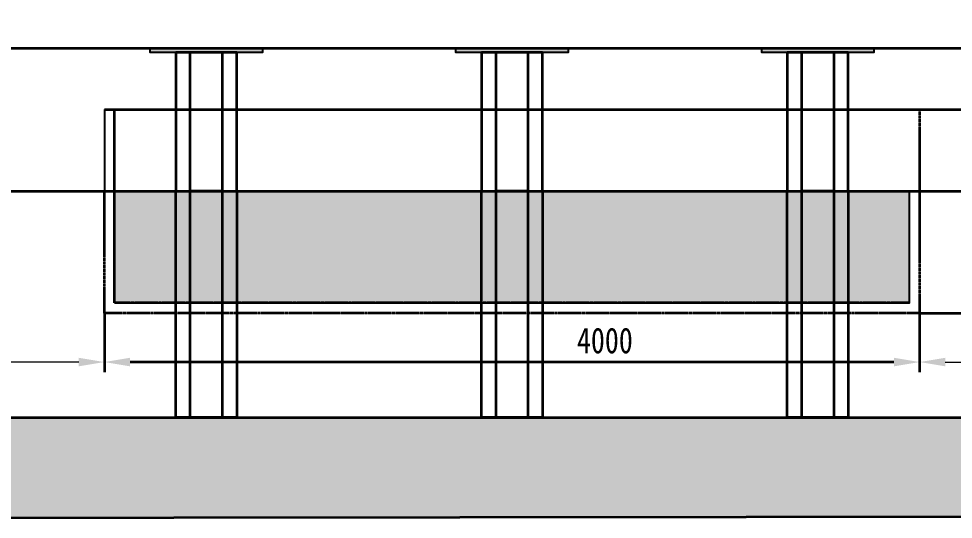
# Model space of a CAD drawing. Header units: millimetres. Extents: x 32496 to 166256, y 3504 to 23939.
# Drawn here: x 68315 to 72900, y 9570 to 12027 of the extents above; entities that cross this region are included whole.
import ezdxf

# ---------------------------------------------------------------- set-up
doc = ezdxf.new("R2010")
doc.units = ezdxf.units.MM
doc.header["$PDSIZE"] = -5
doc.linetypes.add('AM_ISO02W050', pattern=[7.5, 6, -1.5])
doc.layers.get('0').update_dxf_attribs({"lineweight": 35})
doc.layers.get('Defpoints').update_dxf_attribs({"lineweight": 18})
doc.layers.add('THICK', color=7, linetype='Continuous', lineweight=0)
doc.styles.add('TH_GBDIM', font='仿宋_GB2312.ttf', dxfattribs={"width": 0.8})
doc.dimstyles.new('1TH_GBDIM', dxfattribs={"dimscale": 42, "dimtxt": 3, "dimasz": 3, "dimexe": 1.2, "dimexo": 0, "dimgap": 1, "dimtad": 1, "dimdec": 1, "dimlfac": -1.5, "dimdsep": 46, "dimtxsty": 'TH_GBDIM', "dimcen": 2.5, "dimclrd": 130, "dimclre": 130, "dimclrt": 3, "dimadec": 0, "dimazin": 2, "dimtfac": 0.714286, "dimtdec": 1, "dimtmove": 0, "dimatfit": 3, "dimfxl": 1, "dimtolj": 1, "dimtzin": 0, "dimlwd": -1, "dimlwe": -1, "dimarcsym": 0})

# ---------------------------------------------------------------- blocks, each defined once
blk = doc.blocks.new('*D5147')
at = {"color": 130}
for p, q in [((72735, 11581.1), (73215.6, 11581.1)), ((73165.2, 11455.1), (73165.2, 11307.1)), ((72735, 11181.1), (73215.6, 11181.1))]:
    blk.add_line(p, q, dxfattribs=at)
for points in [[(73186.2, 11455.1), (73144.2, 11455.1), (73165.2, 11581.1)], [(73144.2, 11307.1), (73186.2, 11307.1), (73165.2, 11181.1)]]:
    blk.add_solid(points, dxfattribs=at)
at = {"layer": 'Defpoints', "color": 0}
for p in [(72735, 11581.1), (72735, 11181.1), (73165.2, 11181.1)]:
    blk.add_point(p, dxfattribs=at)
at = {"color": 3, "insert": (73060.2, 11381.1), "char_height": 126, "attachment_point": 5, "rotation": 90, "style": 'TH_GBDIM'}
blk.add_mtext('\\A1;400', dxfattribs=at)
blk = doc.blocks.new('*D5148')
at = {"color": 130}
for p, q in [((72735, 11181.1), (73215.6, 11181.1)), ((73165.2, 11055.1), (73165.2, 10707.1)), ((72735, 10581.1), (73215.6, 10581.1))]:
    blk.add_line(p, q, dxfattribs=at)
for points in [[(73186.2, 11055.1), (73144.2, 11055.1), (73165.2, 11181.1)], [(73144.2, 10707.1), (73186.2, 10707.1), (73165.2, 10581.1)]]:
    blk.add_solid(points, dxfattribs=at)
at = {"layer": 'Defpoints', "color": 0}
for p in [(72735, 11181.1), (72735, 10581.1), (73165.2, 10581.1)]:
    blk.add_point(p, dxfattribs=at)
at = {"color": 3, "insert": (73060.2, 10881.1), "char_height": 126, "attachment_point": 5, "rotation": 90, "style": 'TH_GBDIM'}
blk.add_mtext('\\A1;600', dxfattribs=at)
blk = doc.blocks.new('*D5162')
at = {"color": 130}
for p, q in [((68735, 10581.1), (68735, 10291.1)), ((72735, 10581.1), (72735, 10291.1)), ((72609, 10341.5), (68861, 10341.5))]:
    blk.add_line(p, q, dxfattribs=at)
for points in [[(68861, 10362.5), (68861, 10320.5), (68735, 10341.5)], [(72609, 10320.5), (72609, 10362.5), (72735, 10341.5)]]:
    blk.add_solid(points, dxfattribs=at)
at = {"layer": 'Defpoints', "color": 0}
for p in [(68735, 10581.1), (72735, 10581.1), (68735, 10341.5)]:
    blk.add_point(p, dxfattribs=at)
at = {"color": 3, "insert": (71190.6, 10446.5), "char_height": 126, "attachment_point": 5, "style": 'TH_GBDIM'}
blk.add_mtext('\\A1;4000', dxfattribs=at)
blk = doc.blocks.new('*D5176')
at = {"layer": 'Defpoints', "color": 0}
for p in [(65235, 10794.3), (68735, 10707.1), (65235, 10341.5)]:
    blk.add_point(p, dxfattribs=at)
at = {"layer": 'THICK', "color": 130}
for p, q in [((65235, 10794.3), (65235, 10291.1)), ((68735, 10707.1), (68735, 10291.1)), ((68609, 10341.5), (65361, 10341.5))]:
    blk.add_line(p, q, dxfattribs=at)
for points in [[(65361, 10362.5), (65361, 10320.5), (65235, 10341.5)], [(68609, 10320.5), (68609, 10362.5), (68735, 10341.5)]]:
    blk.add_solid(points, dxfattribs=at)
at = {"layer": 'THICK', "color": 3, "lineweight": -3, "insert": (66985, 10446.5), "char_height": 126, "attachment_point": 5, "style": 'TH_GBDIM'}
blk.add_mtext('\\A1;3500', dxfattribs=at)
blk = doc.blocks.new('*D5178')
at = {"layer": 'Defpoints', "color": 0}
for p in [(77127, 10682.9), (72735, 10512.5), (77127, 10341.5)]:
    blk.add_point(p, dxfattribs=at)
at = {"layer": 'THICK', "color": 130, "linetype": 'Continuous'}
for p, q in [((77127, 10682.9), (77127, 10291.1)), ((72735, 10512.5), (72735, 10291.1)), ((72861, 10341.5), (77001, 10341.5))]:
    blk.add_line(p, q, dxfattribs=at)
at = {"layer": 'THICK', "color": 130}
for points in [[(72861, 10362.5), (72861, 10320.5), (72735, 10341.5)], [(77001, 10320.5), (77001, 10362.5), (77127, 10341.5)]]:
    blk.add_solid(points, dxfattribs=at)
at = {"layer": 'THICK', "color": 3, "lineweight": -3, "insert": (74334.8, 10446.5), "char_height": 126, "attachment_point": 5, "style": 'TH_GBDIM'}
blk.add_mtext('\\A1;4392', dxfattribs=at)

msp = doc.modelspace()

# ---------------------------------------------------------------- hatches: boundary and pattern name
at = {"lineweight": 25}
h = msp.add_hatch(color=1, dxfattribs=at)
h.dxf.hatch_style = 1
h.paths.add_polyline_path([(68959.985, 11881.119), (69510.021, 11881.119), (69510.021, 11861.107), (68959.985, 11861.107)])
h = msp.add_hatch(color=1, dxfattribs=at)
h.dxf.hatch_style = 1
h.paths.add_polyline_path([(70459.985, 11881.119), (71010.021, 11881.119), (71010.021, 11861.107), (70459.985, 11861.107)])
h = msp.add_hatch(color=1, dxfattribs=at)
h.dxf.hatch_style = 1
h.paths.add_polyline_path([(71959.985, 11881.119), (72510.021, 11881.119), (72510.021, 11861.107), (71959.985, 11861.107)])
h = msp.add_hatch()
h.set_pattern_fill('GRAVEL', color=5, scale=5, style=0)
h.set_pattern_definition([(228.0128, (69126.453, 10759.507), (-1016.000863, -1143.001404), [17.086, -1691.525]), (184.9697, (69115.0226, 10746.807), (1524.002465, 126.999104), [29.3203, -2902.7]), (132.5104, (69085.813, 10744.267), (1269.999076, -1397.001365), [20.674, -2046.735]), (267.2737, (69036.2826, 10712.517), (126.999449, 2539.999183), [26.7003, -2643.32]), (292.8337, (69035.0126, 10685.847), (-635.001803, 1524.000867), [26.1817, -2591.99]), (357.2737, (69045.1726, 10661.717), (-2539.999183, 126.999449), [26.7003, -2643.32]), (37.6942, (69071.8426, 10660.447), (-1651.001043, -1269.998868), [35.3097, -3495.655]), (72.2553, (69099.7826, 10682.037), (889.001778, 2794.00081), [33.336, -3300.265]), (121.4296, (69109.9426, 10713.787), (-1016.000262, 1650.998058), [26.7906, -2652.275]), (175.2364, (69095.973, 10736.647), (1396.998903, -126.998808), [30.5856, -1498.695]), (222.3974, (69065.4926, 10739.1872), (-1524.000046, -1396.9981825), [39.554, -3915.84]), (138.8141, (69162.013, 10711.247), (-888.999434, 761.998828), [13.5002, -1336.53]), (171.4692, (69151.8526, 10720.137), (1650.99748, -254.00064), [25.684, -2542.73]), (225, (69126.45, 10723.95), (-3e-14, -127), [17.9605, -161.6445]), (203.1986, (69117.563, 10739.187), (635.00214, 254.00111), [9.672, -957.53]), (291.8014, (69108.673, 10735.377), (-127.00009, 381.00025), [13.6783, -670.24]), (30.9638, (69113.753, 10722.677), (380.9996, 254.0002), [22.216, -718.315]), (161.5651, (69132.803, 10734.107), (254.0001, -126.9998), [16.0644, -385.545]), (16.3895, (69035.0126, 10735.377), (1270.000701, 380.999207), [22.5044, -2227.94]), (70.3462, (69056.603, 10741.727), (-507.998584, -1396.998024), [18.88, -1869.11]), (293.1986, (69132.803, 10759.507), (-254.00111, 635.00214), [19.344, -947.86]), (343.6105, (69140.4226, 10741.727), (-1270.0007, 380.999207), [22.5044, -2227.94]), (339.444, (69035.013, 10656.637), (-635.00079, 253.99969), [21.7018, -1063.385]), (294.7751, (69055.333, 10649.017), (-634.99852, 1396.999351), [18.1836, -1800.18]), (66.8014, (69134.073, 10632.507), (254.00111, 635.00214), [19.344, -947.86]), (17.354, (69141.693, 10650.287), (-1651.000089, -507.999234), [21.2891, -2107.62]), (69.444, (69071.843, 10632.507), (-253.99969, -635.00079), [10.851, -1074.24]), (101.3099, (69126.453, 10632.507), (-126.99937, 507.99837), [6.4757, -641.1]), (165.9638, (69125.183, 10638.857), (381.00027, -126.99978), [26.1817, -497.4525]), (186.009, (69099.7826, 10645.207), (1269.998127, 126.999703), [24.2633, -2402.07]), (303.6901, (69113.753, 10711.247), (-127.00004, 253.99975), [18.3162, -439.589]), (353.1572, (69123.9126, 10696.007), (2159.000893, -254.0011376), [31.9778, -3165.8]), (60.9454, (69155.663, 10692.197), (-507.99882, -888.99788), [13.0754, -1294.47]), (90, (69162.01, 10703.63), (-127, 127), [7.62, -119.38]), (120.2564, (69097.243, 10649.017), (507.998923, -888.999552), [17.6434, -1746.695]), (48.0128, (69088.353, 10664.257), (1016.000863, 1143.001404), [34.172, -1674.44]), (0, (69111.21, 10689.66), (127, 127), [33.02, -93.98]), (325.3048, (69144.233, 10689.657), (-1269.9978, 889.000085), [20.0805, -1987.965]), (254.0546, (69160.743, 10678.227), (-127.00032, -508.00121), [18.4914, -906.085]), (207.646, (69155.6626, 10660.447), (-2412.9991525, -1270.000799), [30.1073, -2980.625]), (175.4261, (69128.9926, 10646.477), (-1651.00038, 126.9993856), [31.8514, -3153.29]), (175.4261, (69128.9926, 10646.477), (-1651.00038, 126.9993856), [31.8514, -3153.29])])
h.paths.add_polyline_path([(68785.013, 10632.507), (72685.013, 10632.507), (72685.013, 11181.107), (68785.013, 11181.107)])
h = msp.add_hatch()
h.set_pattern_fill('CONCRE', color=256, scale=10)
h.set_pattern_definition([(0, (-21392.38, 39563.9), (254, 254), [31.75, -222.25]), (90, (-21392.38, 39563.9), (-254, 254), [31.75, -222.25]), (135, (-21360.63, 39563.9), (-254, 0), [44.9013, -314.309]), (0, (-21360.63, 39706.77), (254, 254), [31.75, -222.25]), (45, (-21344.75, 39690.9), (0, 254), [22.4506, -336.7596]), (135, (-21344.75, 39690.9), (-254, 0), [22.4506, -336.7596]), (0, (-21265.38, 39770.27), (254, 254), [44.9013, -209.0987]), (45, (-21265.38, 39770.27), (0, 254), [31.75, -327.46025]), (135, (-21220.48, 39770.27), (-254, 0), [31.75, -327.46025]), (90, (-21217.75, 39627.4), (-254, 254), [31.75, -222.25]), (45, (-21217.75, 39627.4), (0, 254), [22.4506, -336.7596]), (135, (-21201.88, 39643.27), (-254, 0), [22.4506, -336.7596]), (0, (-21360.63, 39627.4), (254, 254), [15.875, -212.725]), (0, (-21170.13, 39690.9), (254, 254), [15.875, -212.725]), (90, (-21249.5, 39722.64), (-254, 254), [15.875, -212.725]), (135, (-21217.75, 39579.77), (-254, 0), [22.4506, -336.7596]), (135, (-21328.88, 39754.4), (-254, 0), [22.4506, -336.7596]), (45, (-21273.31, 39647.24), (0, 254), [22.4506, -336.7596]), (90, (-21305.06, 39595.64), (-254, 254), [3.96875, -250.03125]), (90, (-21293.16, 39702.8), (-254, 254), [3.96875, -250.03125]), (90, (-21174.1, 39746.46), (-254, 254), [3.96875, -250.03125]), (90, (-21170.13, 39611.52), (-254, 254), [3.96875, -250.03125])])
h.paths.add_polyline_path([(63461.142, 10069.617), (78900.794, 10069.629), (78900.848, 9588.86), (63461.142, 9569.592)])

# ---------------------------------------------------------------- linework, layer by layer
at = {"color": 6, "linetype": 'Continuous'}
for p, q in [((68735.013, 11581.107), (72735.013, 11581.107)), ((68805.211, 11581.107), (71180.711, 11581.107))]:
    msp.add_line(p, q, dxfattribs=at)
at = {"color": 6, "lineweight": 25}
msp.add_line((68735.013, 11581.107), (68735.013, 11181.107), dxfattribs=at)
at = {"color": 6, "linetype": 'AM_ISO02W050'}
msp.add_line((68785.013, 10632.507), (68785.013, 11581.107), dxfattribs=at)
msp.add_line((62242.25, 11181.107), (79546.007, 11181.107))
at = {"color": 6, "linetype": 'AM_ISO02W050', "ltscale": 0.1}
msp.add_line((72685.013, 10632.507), (68785.013, 10632.507), dxfattribs=at)
for points in [[(63884.988, 12081.132), (78477.571, 12080.821), (78476.988, 11881.107), (63884.988, 11881.107)], [(63461.142, 10069.617), (78900.794, 10069.629), (78900.848, 9588.86), (63461.142, 9569.592)]]:
    msp.add_lwpolyline(points, close=True)
at = {"color": 1, "lineweight": 25}
for points in [[(68959.985, 11881.119), (69510.021, 11881.119), (69510.021, 11861.107), (68959.985, 11861.107)], [(70459.985, 11881.119), (71010.021, 11881.119), (71010.021, 11861.107), (70459.985, 11861.107)], [(71959.985, 11881.119), (72510.021, 11881.119), (72510.021, 11861.107), (71959.985, 11861.107)]]:
    msp.add_lwpolyline(points, close=True, dxfattribs=at)
at = {"color": 3}
for points in [[(69385.021, 11861.107), (69085.018, 11861.107), (69085.018, 11181.107), (69385.021, 11181.107)], [(70885.021, 11861.107), (70585.018, 11861.107), (70585.018, 11181.107), (70885.021, 11181.107)], [(72385.021, 11861.107), (72085.018, 11861.107), (72085.018, 11181.107), (72385.021, 11181.107)]]:
    msp.add_lwpolyline(points, close=True, dxfattribs=at)
at = {"linetype": 'AM_ISO02W050'}
for points in [[(69315.021, 11861.107), (69155.018, 11861.107), (69155.018, 11181.107), (69315.021, 11181.107)], [(70815.021, 11861.107), (70655.018, 11861.107), (70655.018, 11181.107), (70815.021, 11181.107)], [(72315.021, 11861.107), (72155.018, 11861.107), (72155.018, 11181.107), (72315.021, 11181.107)], [(69315.021, 11181.107), (69155.018, 11181.107), (69155.018, 10069.629), (69315.021, 10069.629)], [(70815.021, 11181.107), (70655.018, 11181.107), (70655.018, 10069.629), (70815.021, 10069.629)], [(72315.021, 11181.107), (72155.018, 11181.107), (72155.018, 10069.629), (72315.021, 10069.629)]]:
    msp.add_lwpolyline(points, close=True, dxfattribs=at)
at = {"color": 6, "linetype": 'AM_ISO02W050', "ltscale": 0.1}
msp.add_lwpolyline([(72735.013, 11581.107), (72735.013, 10581.095), (68735.013, 10581.095), (68735.013, 11181.107)], dxfattribs=at)
at = {"color": 3, "linetype": 'AM_ISO02W050'}
for points in [[(69385.021, 11181.107), (69385.021, 10069.629), (69085.018, 10069.629), (69085.018, 11181.107)], [(70885.021, 11181.107), (70885.021, 10069.629), (70585.018, 10069.629), (70585.018, 11181.107)], [(72385.021, 11181.107), (72385.021, 10069.629), (72085.018, 10069.629), (72085.018, 11181.107)]]:
    msp.add_lwpolyline(points, dxfattribs=at)
at = {"layer": 'THICK', "lineweight": -3}
msp.add_lwpolyline([(68785.013, 10632.507), (72685.013, 10632.507), (72685.013, 11181.107), (68785.013, 11181.107)], close=True, dxfattribs=at)

# ---------------------------------------------------------------- dimensions: what is measured, and where the dimension line sits
dim = msp.add_linear_dim(base=(73165.169, 11181.107), p1=(72735.013, 11581.107), p2=(72735.013, 11181.107), angle=90, dimstyle='1TH_GBDIM')
dim.commit()
dim.dimension.update_dxf_attribs({"geometry": '*D5147', "text_midpoint": (73060.169, 11381.107)})
dim = msp.add_linear_dim(base=(73165.169, 10581.095), p1=(72735.013, 11181.107), p2=(72735.013, 10581.095), angle=90, text='600', dimstyle='1TH_GBDIM')
dim.commit()
dim.dimension.update_dxf_attribs({"geometry": '*D5148', "text_midpoint": (73060.169, 10881.101)})
dim = msp.add_linear_dim(base=(68735.013, 10341.514), p1=(72735.013, 10581.095), p2=(68735.013, 10581.095), dimstyle='1TH_GBDIM')
dim.commit()
dim.dimension.update_dxf_attribs({"geometry": '*D5162', "text_midpoint": (71190.644, 10341.514), "dimtype": 160})
dim = msp.add_linear_dim(base=(65234.988, 10341.514), p1=(68735.013, 10707.124), p2=(65234.988, 10794.327), dimstyle='1TH_GBDIM', dxfattribs=at)
dim.commit()
dim.dimension.update_dxf_attribs({"geometry": '*D5176', "text_midpoint": (66985, 10446.514)})
dim = msp.add_linear_dim(base=(77127.002, 10341.514), p1=(72735.013, 10512.456), p2=(77127.002, 10682.938), dimstyle='1TH_GBDIM', override={"dimarcsym": 2}, dxfattribs=at)
dim.commit()
dim.dimension.update_dxf_attribs({"geometry": '*D5178', "text_midpoint": (74334.81, 10341.514), "dimtype": 160})

doc.saveas('drawing.dxf')
